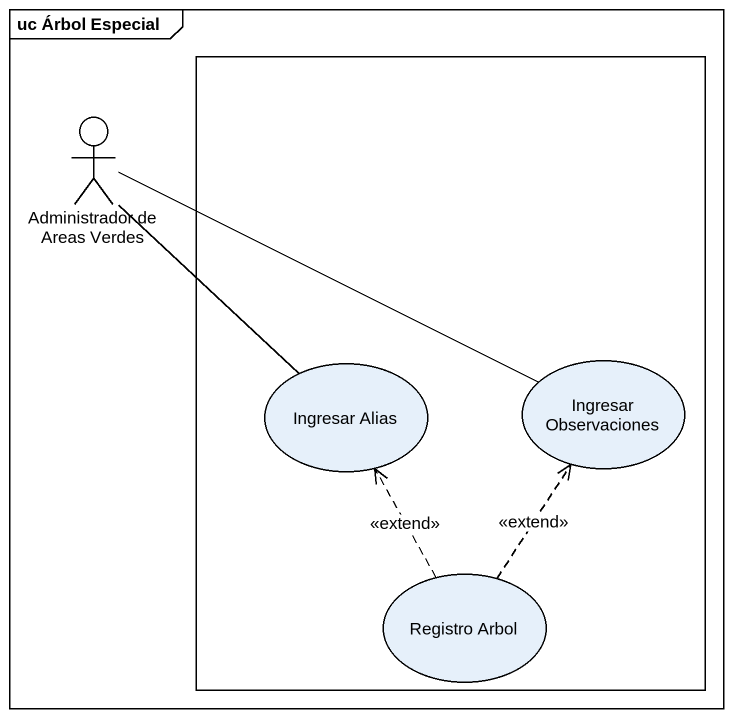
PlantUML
@startuml
mainframe uc Árbol Especial
rectangle " " as rectangle1 {
  usecase "Ingresar Alias" as Ingresar_Alias
  usecase "Ingresar Observaciones" as Ingresar_Observaciones
  usecase "Registro Arbol" as Registro_Arbol
}
actor "Administrador de Areas Verdes" as Administrador_de_Areas
Administrador_de_Areas -- Ingresar_Alias
Administrador_de_Areas -right- Ingresar_Observaciones
Registro_Arbol .up.> Ingresar_Alias : <<extend>>
Registro_Arbol .up.> Ingresar_Observaciones : <<extend>>
@enduml
